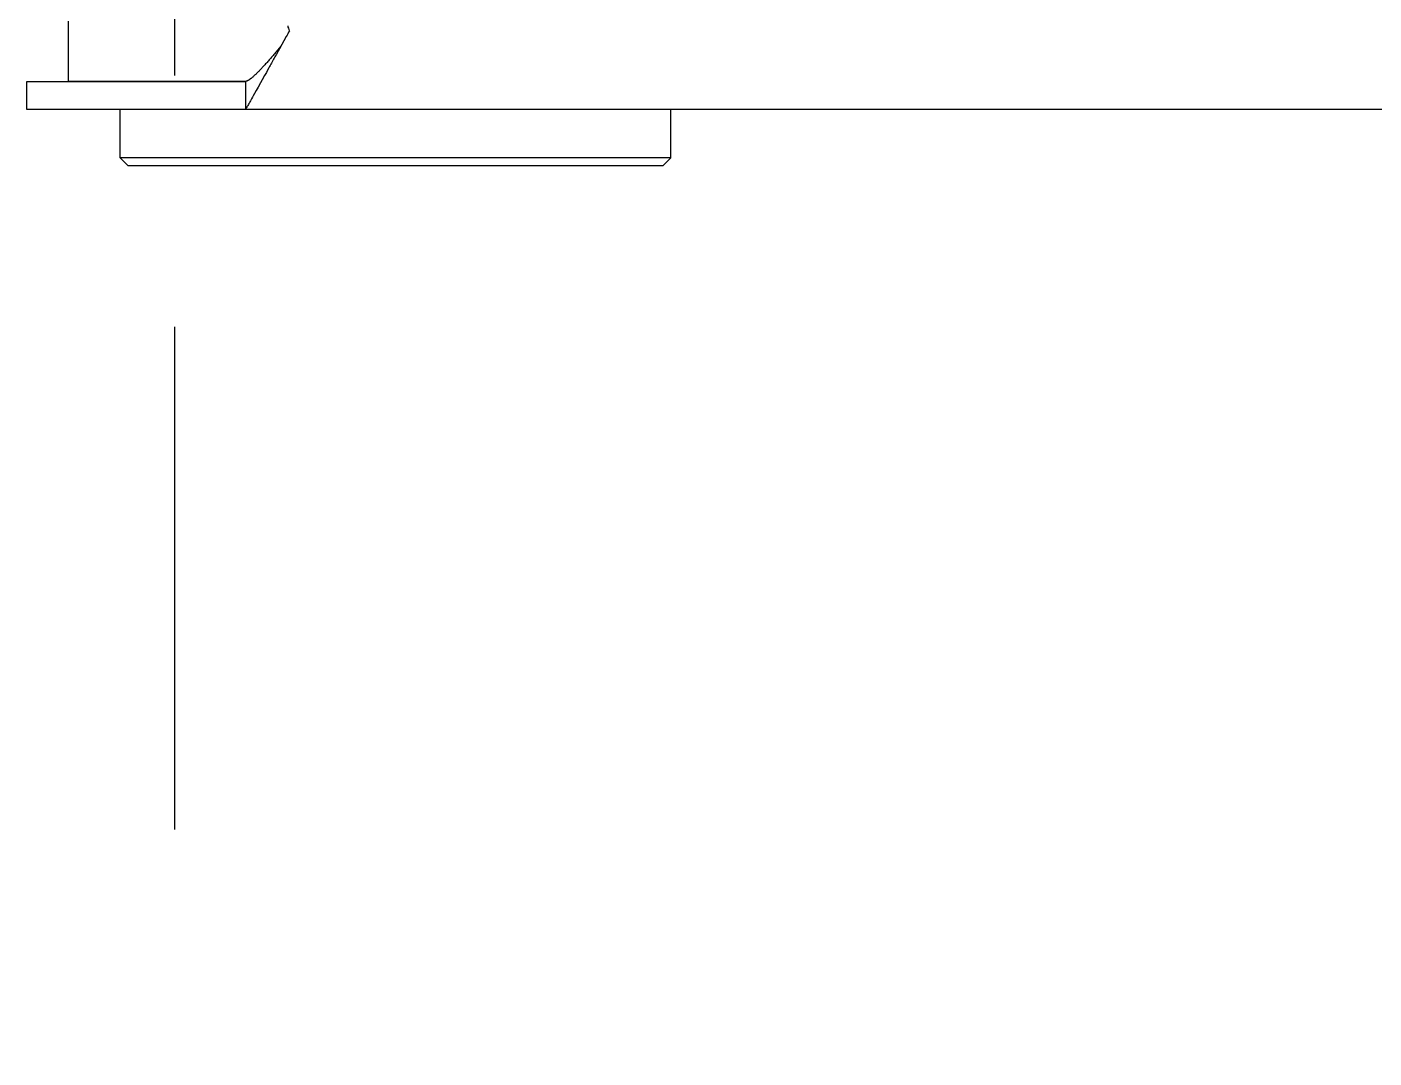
# Model space of a CAD drawing. Header units: millimetres. Extents: x 1084702 to 1166801, y 36632 to 124519.
# Drawn here: x 1096355.8 to 1096690.8, y 58021.1 to 58277.6 of the extents above; entities that cross this region are included whole.
import ezdxf

# ---------------------------------------------------------------- set-up
doc = ezdxf.new("R2010")
doc.units = ezdxf.units.MM
doc.header["$LTSCALE"] = 250
doc.linetypes.add('CENTER', pattern=[3, 2.5, -0.25, 0, -0.25])
doc.linetypes.add('DASHED', pattern=[0.75, 0.5, -0.25])
doc.layers.get('0').update_dxf_attribs({"color": 255})

# ---------------------------------------------------------------- blocks, each defined once
blk = doc.blocks.new('PK65002M m platform_top')
at = {"linetype": 'Continuous'}
for p, q in [((-8363.47, 3128.68), (-8365.47, 3126.68)), ((-8365.47, 3126.68), (-8228.47, 3126.68)), ((-8365.47, 3126.68), (-8365.47, 3114.68)), ((-8363.47, 3128.68), (-8354.47, 3128.68)), ((-8354.47, 3128.68), (-8328.7, 3128.68)), ((-8328.7, 3128.68), (-8265.23, 3128.68)), ((-8265.23, 3128.68), (-8239.47, 3128.68)), ((-8239.47, 3128.68), (-8231.8, 3128.68)), ((-8231.8, 3128.68), (-8230.47, 3128.68)), ((-8230.47, 3128.68), (-8228.47, 3126.68)), ((-8228.47, 3126.68), (-8228.47, 3114.68)), ((-10512, 3114.68), (-8205.31, 3114.68)), ((-8261.14, 3112.06), (-8260.9, 3112.48)), ((-8260.9, 3112.48), (-8260.75, 3112.74)), ((-8260.75, 3112.74), (-8260.62, 3112.99)), ((-8260.62, 3112.99), (-8260.49, 3113.21)), ((-8260.49, 3113.21), (-8260.37, 3113.42)), ((-8260.37, 3113.42), (-8260.21, 3113.71)), ((-8260.21, 3113.71), (-8260.12, 3113.87)), ((-8260.12, 3113.87), (-8260.03, 3114.02)), ((-8260.03, 3114.02), (-8259.95, 3114.16)), ((-8259.95, 3114.16), (-8259.89, 3114.28)), ((-8259.89, 3114.28), (-8259.83, 3114.38)), ((-8259.83, 3114.38), (-8259.78, 3114.47)), ((-8259.65, 3107.68), (-8259.65, 3114.68)), ((-8205.31, 3114.68), (-8205.31, 3107.68)), ((-8263.41, 3108), (-8262.77, 3109.13)), ((-8262.77, 3109.13), (-8262.31, 3109.97)), ((-8262.31, 3109.97), (-8261.88, 3110.73)), ((-8261.88, 3110.73), (-8261.58, 3111.26)), ((-8261.58, 3111.26), (-8261.4, 3111.59)), ((-8261.4, 3111.59), (-8261.14, 3112.06)), ((-8264.84, 3105.43), (-8264.39, 3106.24)), ((-8264.39, 3106.24), (-8263.82, 3107.27)), ((-8263.82, 3107.27), (-8263.41, 3108)), ((-8259.73, 3107.68), (-8215.61, 3107.68)), ((-8205.31, 3107.68), (-8259.65, 3107.68)), ((-8228.47, 3107.68), (-8228.47, 3107.68)), ((-8215.61, 3107.68), (-8215.61, 3092.68)), ((-8265.15, 3104.87), (-8264.84, 3105.43)), ((-8269.79, 3096.53), (-8268.08, 3099.61)), ((-8268.08, 3099.61), (-8267.35, 3100.92))]:
    blk.add_line(p, q, dxfattribs=at)
for points in [[(-8259.78, 3114.47), (-8259.73, 3114.54), (-8259.72, 3114.57), (-8259.7, 3114.6), (-8259.69, 3114.62), (-8259.68, 3114.64), (-8259.67, 3114.66), (-8259.66, 3114.67), (-8259.65, 3114.68), (-8259.65, 3114.68), (-8259.65, 3114.68)], [(-8268.53, 3098.81), (-8268.39, 3098.97), (-8268.18, 3099.24), (-8267.96, 3099.5), (-8267.75, 3099.76), (-8267.54, 3100.01), (-8267.33, 3100.26), (-8267.13, 3100.5), (-8266.92, 3100.75), (-8266.72, 3100.99), (-8266.52, 3101.22), (-8266.33, 3101.45), (-8266.13, 3101.68), (-8265.94, 3101.9), (-8265.75, 3102.12), (-8265.56, 3102.33), (-8265.38, 3102.54), (-8265.2, 3102.75), (-8265.02, 3102.95), (-8264.84, 3103.15), (-8264.67, 3103.34), (-8264.5, 3103.53), (-8264.33, 3103.72), (-8264.16, 3103.9), (-8264, 3104.07), (-8263.84, 3104.25), (-8263.68, 3104.41), (-8263.53, 3104.58), (-8263.38, 3104.73), (-8263.23, 3104.89), (-8263.08, 3105.04), (-8262.94, 3105.18), (-8262.8, 3105.33), (-8262.66, 3105.46), (-8262.53, 3105.59), (-8262.4, 3105.72), (-8262.27, 3105.85), (-8262.14, 3105.97), (-8262.02, 3106.08), (-8261.9, 3106.19), (-8261.78, 3106.3), (-8261.67, 3106.4), (-8261.56, 3106.5), (-8261.45, 3106.59), (-8261.35, 3106.68), (-8261.24, 3106.77), (-8261.15, 3106.85), (-8261.05, 3106.93), (-8260.96, 3107), (-8260.86, 3107.07), (-8260.78, 3107.13), (-8260.69, 3107.2), (-8260.61, 3107.25), (-8260.53, 3107.31), (-8260.45, 3107.36), (-8260.38, 3107.4), (-8260.31, 3107.45), (-8260.24, 3107.49), (-8260.17, 3107.52), (-8260.11, 3107.55), (-8260.05, 3107.58), (-8259.99, 3107.6), (-8259.93, 3107.63), (-8259.88, 3107.64), (-8259.83, 3107.66), (-8259.78, 3107.67), (-8259.73, 3107.68), (-8259.69, 3107.68), (-8259.65, 3107.68)], [(-8267.35, 3100.92), (-8266.99, 3101.56), (-8266.82, 3101.88), (-8266.64, 3102.19), (-8266.47, 3102.5), (-8266.3, 3102.81), (-8266.13, 3103.12), (-8265.96, 3103.42), (-8265.79, 3103.73)], [(-8265.79, 3103.73), (-8265.63, 3104.01), (-8265.47, 3104.3), (-8265.15, 3104.87)], [(-8270.58, 3095.11), (-8270.38, 3095.47), (-8270.19, 3095.83), (-8269.99, 3096.18), (-8269.79, 3096.53)], [(-8270.58, 3095.11), (-8270.49, 3094.8), (-8270.4, 3094.48), (-8270.31, 3094.16), (-8270.23, 3093.85)]]:
    blk.add_lwpolyline(points, dxfattribs=at)
blk = doc.blocks.new('1-deck_B4_1')
at = {"linetype": 'DASHED'}
blk.add_line((78629.59, 22919.42), (78629.59, 32519.42), dxfattribs=at)
at = {"linetype": 'CENTER', "rotation": 180}
blk.add_blockref('PK65002M m platform_top', (70387.47, 26963.11), dxfattribs=at)

msp = doc.modelspace()

# ---------------------------------------------------------------- block references
msp.add_blockref('1-deck_B4_1', (1017763.01, 34408.58))

doc.saveas('drawing.dxf')
